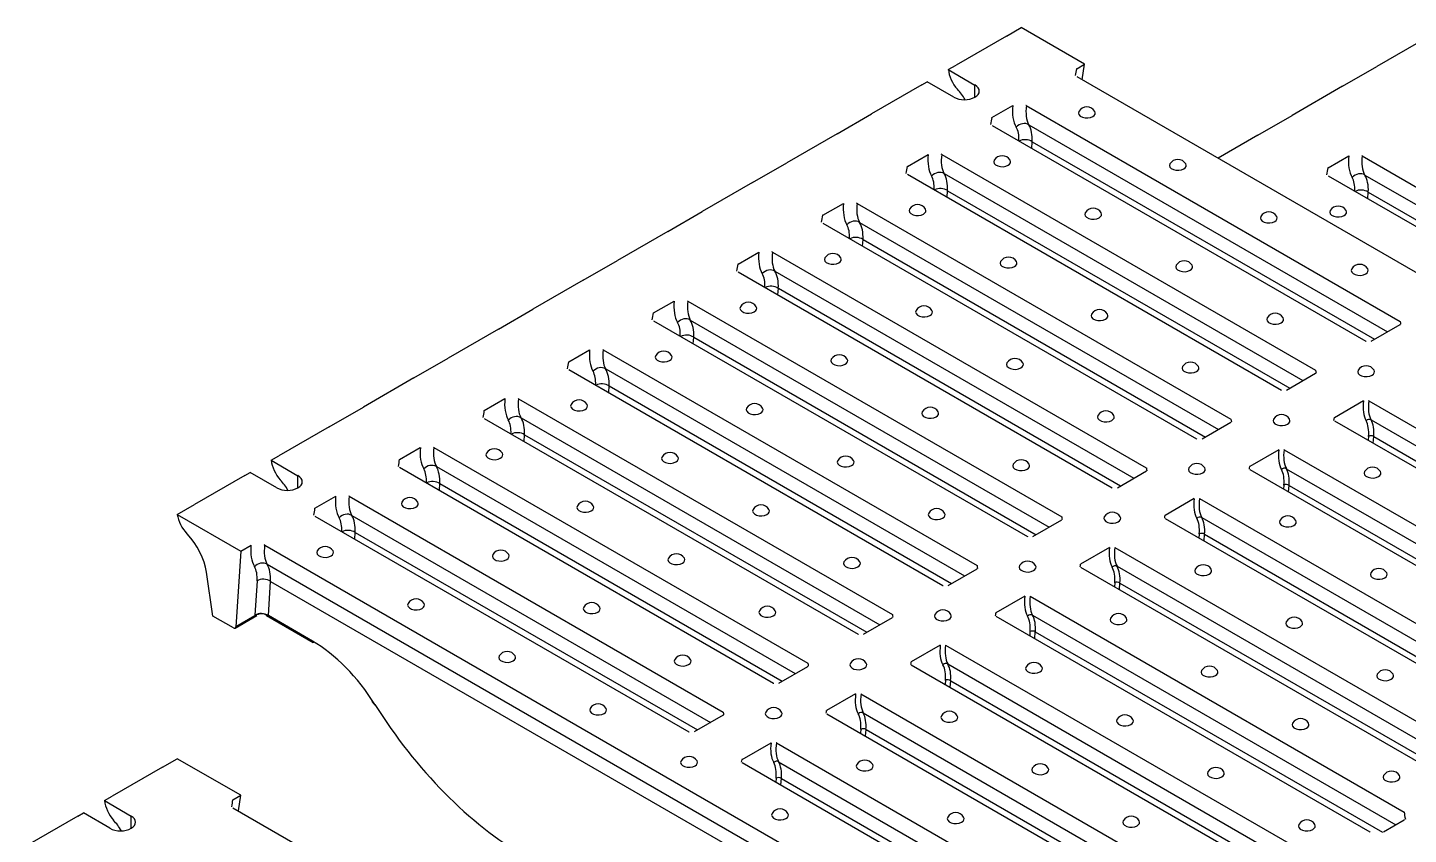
# Paper-space layout 'Layout1' of a CAD drawing. Extents: x -5 to 21.5, y -3 to 17.1.
# Drawn here: x 15.47 to 16.855, y 7.596 to 8.405 of the extents above; entities that cross this region are included whole.
import ezdxf

# ---------------------------------------------------------------- set-up
doc = ezdxf.new("R2010")
doc.units = 0
doc.header["$LTSCALE"] = 0.015748
doc.header["$MEASUREMENT"] = 0
doc.layers.add('Visible Edges', color=7, linetype='Continuous', lineweight=25)

psp = doc.layouts.get("Layout1")

# ---------------------------------------------------------------- linework, layer by layer
at = {"layer": 'Visible Edges', "color": 7, "linetype": 'Continuous', "lineweight": 25}
for p, q in [((16.4516, 8.3968), (16.4663, 8.4053)), ((16.53, 8.3686), (16.4663, 8.4053)), ((16.4516, 8.3968), (16.4012, 8.3677)), ((16.8734, 8.3953), (16.8229, 8.3662)), ((16.3934, 8.3632), (16.4012, 8.3677)), ((16.3934, 8.3632), (16.4201, 8.3477)), ((16.5221, 8.364), (16.53, 8.3686)), ((16.5276, 8.353), (16.53, 8.3685)), ((16.53, 8.3685), (16.53, 8.3686)), ((16.7885, 8.3464), (16.8229, 8.3662)), ((16.3668, 8.3478), (16.3163, 8.3187)), ((16.3668, 8.3478), (16.3722, 8.3509)), ((16.3989, 8.3355), (16.3722, 8.3509)), ((16.4201, 8.3355), (16.4201, 8.3477)), ((16.5221, 8.3561), (17.3252, 7.8925)), ((16.7885, 8.3464), (16.738, 8.3172)), ((16.4372, 8.315), (16.458, 8.327)), ((16.4716, 8.327), (16.8465, 8.1105)), ((16.2819, 8.2988), (16.3163, 8.3187)), ((16.4373, 8.3071), (16.8121, 8.0907)), ((16.4741, 8.3079), (16.8339, 8.1002)), ((16.7037, 8.2974), (16.738, 8.3172)), ((16.2819, 8.2988), (16.2315, 8.2697)), ((16.7037, 8.2974), (16.6638, 8.2743)), ((16.4772, 8.2841), (16.4776, 8.2907)), ((16.4776, 8.2907), (16.8208, 8.0926)), ((16.1971, 8.2498), (16.2315, 8.2697)), ((16.3524, 8.266), (16.3732, 8.278)), ((16.3868, 8.278), (16.7617, 8.0616)), ((16.7741, 8.2645), (16.7949, 8.2765)), ((16.8085, 8.2765), (17.1834, 8.0601)), ((16.3524, 8.2581), (16.7273, 8.0417)), ((16.3893, 8.2589), (16.749, 8.0512)), ((16.7741, 8.2567), (17.149, 8.0402)), ((16.811, 8.2574), (17.1708, 8.0497)), ((16.1971, 8.2498), (16.1466, 8.2207)), ((16.3923, 8.2351), (16.3927, 8.2417)), ((16.3927, 8.2417), (16.7359, 8.0436)), ((16.814, 8.2336), (16.8145, 8.2403)), ((16.8145, 8.2403), (17.1576, 8.0421)), ((16.2675, 8.217), (16.2883, 8.229)), ((16.3019, 8.229), (16.6768, 8.0126)), ((16.1122, 8.2009), (16.1466, 8.2207)), ((16.3044, 8.2099), (16.6642, 8.0022)), ((16.1122, 8.2009), (16.0618, 8.1717)), ((16.2676, 8.2092), (16.6424, 7.9927)), ((16.3075, 8.1861), (16.3079, 8.1927)), ((16.3079, 8.1927), (16.6511, 7.9946)), ((16.0274, 8.1519), (16.0618, 8.1717)), ((16.1827, 8.168), (16.2035, 8.18)), ((16.2171, 8.18), (16.5919, 7.9636)), ((16.1827, 8.1602), (16.5576, 7.9437)), ((16.2196, 8.1609), (16.5793, 7.9532)), ((16.0274, 8.1519), (15.9769, 8.1227)), ((16.2226, 8.1371), (16.223, 8.1438)), ((16.223, 8.1438), (16.5662, 7.9456)), ((16.0978, 8.119), (16.1186, 8.131)), ((16.1322, 8.131), (16.5071, 7.9146)), ((15.9425, 8.1029), (15.9769, 8.1227)), ((15.9425, 8.1029), (15.892, 8.0737)), ((16.0979, 8.1112), (16.4727, 7.8947)), ((16.1347, 8.1119), (16.4945, 7.9042)), ((16.8175, 8.0907), (16.8465, 8.1075)), ((16.1377, 8.0881), (16.1382, 8.0948)), ((16.1382, 8.0948), (16.4814, 7.8966)), ((15.8577, 8.0539), (15.892, 8.0737)), ((16.013, 8.07), (16.0338, 8.0821)), ((16.0474, 8.082), (16.4222, 7.8656)), ((16.013, 8.0622), (16.3879, 7.8458)), ((16.0499, 8.0629), (16.4096, 7.8552)), ((16.7326, 8.0417), (16.7617, 8.0585)), ((15.8577, 8.0539), (15.8072, 8.0247)), ((16.0529, 8.0392), (16.0533, 8.0458)), ((16.0533, 8.0458), (16.3965, 7.8476)), ((15.9281, 8.0211), (15.9489, 8.0331)), ((15.9625, 8.033), (16.3374, 7.8166)), ((16.8096, 8.0308), (16.7806, 8.014)), ((16.815, 8.0308), (17.1898, 7.8144)), ((15.7728, 8.0049), (15.8072, 8.0247)), ((15.7728, 8.0049), (15.7223, 7.9757)), ((15.9282, 8.0132), (16.303, 7.7968)), ((15.965, 8.0139), (16.3248, 7.8062)), ((16.6478, 7.9927), (16.6768, 8.0095)), ((16.7806, 8.0109), (17.1555, 7.7945)), ((16.8172, 8.0118), (17.1814, 7.8016)), ((15.968, 7.9902), (15.9685, 7.9968)), ((15.9685, 7.9968), (16.3117, 7.7987)), ((16.8148, 7.9953), (16.8144, 7.9914)), ((16.8195, 7.9885), (16.82, 7.995)), ((16.82, 7.995), (17.1682, 7.794)), ((15.7145, 7.9712), (15.7223, 7.9757)), ((15.8432, 7.9721), (15.864, 7.9841)), ((15.8777, 7.984), (16.2525, 7.7676)), ((16.7248, 7.9818), (16.6957, 7.965)), ((16.7301, 7.9818), (17.105, 7.7654)), ((15.7145, 7.9712), (15.7413, 7.9558)), ((15.8433, 7.9642), (16.2182, 7.7478)), ((15.8802, 7.9649), (16.2399, 7.7572)), ((16.5629, 7.9437), (16.592, 7.9605)), ((16.6957, 7.962), (17.0706, 7.7455)), ((16.7323, 7.9628), (17.0965, 7.7526)), ((15.688, 7.9559), (15.6375, 7.9268)), ((15.688, 7.9559), (15.6933, 7.959)), ((15.7201, 7.9436), (15.6933, 7.959)), ((15.7413, 7.9436), (15.7413, 7.9558)), ((15.8832, 7.9412), (15.8836, 7.9478)), ((15.8836, 7.9478), (16.2268, 7.7497)), ((16.7299, 7.9463), (16.7296, 7.9424)), ((15.7584, 7.9231), (15.7792, 7.9351)), ((15.7928, 7.9351), (16.1677, 7.7186)), ((16.6399, 7.9328), (16.6109, 7.916)), ((16.6452, 7.9328), (17.0201, 7.7164)), ((16.7346, 7.9395), (16.7352, 7.946)), ((16.7352, 7.946), (17.0833, 7.745)), ((15.6204, 7.9169), (15.6375, 7.9268)), ((15.6204, 7.9169), (15.684, 7.8801)), ((15.7584, 7.9152), (16.1333, 7.6988)), ((15.7953, 7.916), (16.1551, 7.7083)), ((16.4781, 7.8947), (16.5071, 7.9115)), ((16.6109, 7.913), (16.9857, 7.6965)), ((16.6475, 7.9139), (17.0117, 7.7036)), ((15.7983, 7.8922), (15.7988, 7.8988)), ((15.7988, 7.8988), (16.1419, 7.7007)), ((16.645, 7.8973), (16.6447, 7.8934)), ((16.6498, 7.8905), (16.6503, 7.8971)), ((16.6503, 7.8971), (16.9985, 7.696)), ((15.684, 7.8801), (15.6791, 7.8042)), ((15.684, 7.8801), (15.6943, 7.8861)), ((15.708, 7.8861), (16.511, 7.4224)), ((16.5551, 7.8838), (16.526, 7.867)), ((16.5604, 7.8838), (16.9353, 7.6674)), ((15.7105, 7.867), (16.5025, 7.4097)), ((16.526, 7.864), (16.9009, 7.6475)), ((16.5626, 7.8649), (16.9268, 7.6546)), ((15.6561, 7.815), (15.6496, 7.8589)), ((15.7004, 7.8503), (15.6982, 7.8159)), ((15.7117, 7.8154), (15.7139, 7.8498)), ((15.7139, 7.8498), (16.5028, 7.3944)), ((16.3932, 7.8457), (16.4223, 7.8625)), ((16.5602, 7.8483), (16.5599, 7.8444)), ((16.5649, 7.8415), (16.5655, 7.8481)), ((16.5655, 7.8481), (16.9136, 7.6471)), ((16.4702, 7.8348), (16.4411, 7.8181)), ((16.4755, 7.8348), (16.8504, 7.6184)), ((15.6766, 7.8031), (15.6561, 7.815)), ((15.6785, 7.8029), (15.7001, 7.8154)), ((15.6982, 7.8152), (15.6791, 7.8042)), ((15.7097, 7.8154), (15.7567, 7.7883)), ((15.7559, 7.7898), (15.7117, 7.8154)), ((16.3084, 7.7967), (16.3374, 7.8135)), ((16.4412, 7.815), (16.816, 7.5986)), ((16.4778, 7.8159), (16.842, 7.6056)), ((16.4753, 7.7993), (16.475, 7.7954)), ((16.48, 7.7925), (16.4806, 7.7991)), ((16.4806, 7.7991), (16.8288, 7.5981)), ((16.3854, 7.7858), (16.3563, 7.7691)), ((16.3907, 7.7858), (16.7656, 7.5694)), ((16.3929, 7.7669), (16.7571, 7.5566)), ((16.2235, 7.7478), (16.2526, 7.7645)), ((16.3563, 7.766), (16.7312, 7.5496)), ((16.3905, 7.7503), (16.3902, 7.7465)), ((16.3952, 7.7435), (16.3958, 7.7501)), ((16.3958, 7.7501), (16.7439, 7.5491)), ((16.3005, 7.7369), (16.2714, 7.7201)), ((16.3058, 7.7368), (16.6807, 7.5204)), ((16.1677, 7.7155), (16.1386, 7.6988)), ((16.2715, 7.717), (16.6463, 7.5006)), ((16.3081, 7.7179), (16.6722, 7.5076)), ((16.3056, 7.7014), (16.3053, 7.6975)), ((16.3103, 7.6946), (16.3109, 7.7011)), ((16.3109, 7.7011), (16.6591, 7.5001)), ((16.1866, 7.6711), (16.2157, 7.6879)), ((16.221, 7.6879), (16.5958, 7.4714)), ((15.6057, 7.6634), (15.6204, 7.6719)), ((15.684, 7.6352), (15.6204, 7.6719)), ((15.6057, 7.6634), (15.5552, 7.6343)), ((16.1866, 7.668), (16.5615, 7.4516)), ((16.2232, 7.6689), (16.5874, 7.4586)), ((16.2208, 7.6524), (16.2204, 7.6485)), ((16.2255, 7.6456), (16.2261, 7.6521)), ((16.2261, 7.6521), (16.5742, 7.4511)), ((15.5474, 7.6298), (15.5552, 7.6343)), ((15.5474, 7.6298), (15.5741, 7.6144)), ((15.6761, 7.6306), (15.684, 7.6352)), ((15.6816, 7.6196), (15.684, 7.6352)), ((15.684, 7.6352), (15.684, 7.6352)), ((15.5208, 7.6144), (15.4703, 7.5853)), ((15.5208, 7.6144), (15.5262, 7.6175)), ((15.5529, 7.6021), (15.5262, 7.6175)), ((15.5741, 7.6021), (15.5741, 7.6144)), ((15.6761, 7.6227), (16.4792, 7.1591)), ((16.8297, 7.5985), (16.8505, 7.6105))]:
    psp.add_line(p, q, dxfattribs=at)
for points in [[(16.5221, 8.364), (16.5216, 8.3637)], [(16.4716, 8.327), (16.4712, 8.3272)], [(16.4372, 8.315), (16.4368, 8.3147)], [(16.3524, 8.266), (16.3519, 8.2657)], [(16.3868, 8.278), (16.3863, 8.2782)], [(16.8085, 8.2765), (16.808, 8.2768)], [(16.7741, 8.2645), (16.7737, 8.2643)], [(16.3019, 8.229), (16.3015, 8.2292)], [(16.2675, 8.217), (16.2671, 8.2167)], [(16.1827, 8.168), (16.1822, 8.1678)], [(16.2171, 8.18), (16.2166, 8.1803)], [(16.1322, 8.131), (16.1318, 8.1313)], [(16.0978, 8.119), (16.0974, 8.1188)], [(16.8465, 8.1075), (16.8467, 8.1076)], [(16.8121, 8.0907), (16.8123, 8.0906)], [(16.0474, 8.082), (16.0469, 8.0823)], [(16.013, 8.07), (16.0125, 8.0698)], [(16.7617, 8.0585), (16.7618, 8.0586)], [(15.9625, 8.033), (15.9621, 8.0333)], [(16.7273, 8.0417), (16.7275, 8.0416)], [(16.815, 8.0308), (16.8148, 8.0309)], [(15.9281, 8.0211), (15.9277, 8.0208)], [(16.6768, 8.0095), (16.677, 8.0096)], [(16.7806, 8.014), (16.7804, 8.0139)], [(16.6424, 7.9927), (16.6426, 7.9926)], [(15.8777, 7.984), (15.8772, 7.9843)], [(16.7301, 7.9818), (16.7299, 7.9819)], [(15.8432, 7.9721), (15.8428, 7.9718)], [(16.592, 7.9605), (16.5921, 7.9606)], [(16.6957, 7.965), (16.6955, 7.9649)], [(15.7928, 7.9351), (15.7924, 7.9353)], [(16.5576, 7.9437), (16.5578, 7.9436)], [(16.6452, 7.9328), (16.6451, 7.9329)], [(15.7584, 7.9231), (15.758, 7.9228)], [(16.5071, 7.9115), (16.5073, 7.9116)], [(16.6109, 7.916), (16.6107, 7.9159)], [(16.4727, 7.8947), (16.4729, 7.8946)], [(15.708, 7.8861), (15.7075, 7.8863)], [(16.5604, 7.8838), (16.5602, 7.8839)], [(16.526, 7.867), (16.5258, 7.8669)], [(16.4223, 7.8625), (16.4224, 7.8626)], [(16.3879, 7.8458), (16.3881, 7.8457)], [(16.4755, 7.8348), (16.4754, 7.8349)], [(15.7097, 7.8154), (15.7093, 7.8156)], [(16.3374, 7.8135), (16.3376, 7.8136)], [(16.4411, 7.8181), (16.441, 7.818)], [(16.303, 7.7968), (16.3032, 7.7967)], [(16.3907, 7.7858), (16.3905, 7.7859)], [(16.3563, 7.7691), (16.3561, 7.769)], [(16.2526, 7.7645), (16.2527, 7.7646)], [(16.2182, 7.7478), (16.2184, 7.7477)], [(15.818, 7.7261), (15.8156, 7.7292)], [(16.3058, 7.7368), (16.3057, 7.7369)], [(16.1677, 7.7155), (16.1679, 7.7157)], [(16.2714, 7.7201), (16.2713, 7.72)], [(16.1333, 7.6988), (16.1335, 7.6987)], [(16.221, 7.6879), (16.2208, 7.6879)], [(16.1866, 7.6711), (16.1864, 7.671)], [(15.6761, 7.6306), (15.6757, 7.6303)], [(16.8505, 7.6105), (16.8509, 7.6108)], [(16.816, 7.5986), (16.8165, 7.5983)]]:
    psp.add_lwpolyline(points, dxfattribs=at)
for centre in [(16.5323, 8.3164), (16.4474, 8.2675), (16.6235, 8.2638), (16.3626, 8.2185), (16.5387, 8.2148), (16.7843, 8.217), (16.7147, 8.2111), (16.2777, 8.1695), (16.4538, 8.1658), (16.6299, 8.1621), (16.8059, 8.1585), (16.1929, 8.1205), (16.369, 8.1168), (16.545, 8.1131), (16.7211, 8.1095), (16.108, 8.0715), (16.2841, 8.0678), (16.4602, 8.0641), (16.6362, 8.0605), (16.8123, 8.0568), (16.0232, 8.0225), (16.1992, 8.0188), (16.3753, 8.0152), (16.5514, 8.0115), (16.7275, 8.0078), (15.9383, 7.9735), (16.1144, 7.9698), (16.2905, 7.9662), (16.4665, 7.9625), (16.6426, 7.9588), (16.8187, 7.9551), (15.8535, 7.9245), (16.0295, 7.9209), (16.2056, 7.9172), (16.3817, 7.9135), (16.5578, 7.9098), (16.7338, 7.9062), (15.7686, 7.8755), (15.9447, 7.8719), (16.1208, 7.8682), (16.2968, 7.8645), (16.4729, 7.8608), (16.649, 7.8572), (16.825, 7.8535), (15.8598, 7.8229), (16.0359, 7.8192), (16.212, 7.8155), (16.388, 7.8119), (16.5641, 7.8082), (16.7402, 7.8045), (15.9511, 7.7702), (16.1271, 7.7665), (16.3032, 7.7629), (16.4793, 7.7592), (16.6553, 7.7555), (16.8314, 7.7518), (16.0423, 7.7175), (16.2183, 7.7139), (16.3944, 7.7102), (16.5705, 7.7065), (16.7466, 7.7028), (16.1335, 7.6649), (16.3096, 7.6612), (16.4856, 7.6575), (16.6617, 7.6539), (16.8378, 7.6502), (16.2247, 7.6122), (16.4008, 7.6085), (16.5768, 7.6049), (16.7529, 7.6012)]:
    psp.add_arc(centre, 0.0093, 30.9041, 149.0959, dxfattribs=at)
for centre, major_axis, ratio, start_param, end_param in [((16.4092, 8.3563), (-0.0112, 0.0195), 0.57735, 0.907562, 1.922268), ((16.473, 8.3365), (0.0404, 0.057), 0.504809, 5.403026, 5.528356), ((16.4095, 8.3416), (0.015, 0), 0.57735, 3.926991, 7.068583), ((16.3891, 8.3179), (-0.0225, 0.039), 0.57735, 4.766946, 5.063861), ((16.5073, 8.3563), (0.0404, 0.057), 0.504809, 2.419633, 2.911791), ((16.5141, 8.3515), (-0.0355, -0.0487), 0.492768, 5.550185, 6.058778), ((16.5323, 8.3196), (-0.00844, 0), 0.57735, 5.950442, 8.63938), ((16.5323, 8.3196), (0.00844, 0), 0.57735, 5.497787, 6.615929), ((16.3881, 8.2875), (0.0404, 0.057), 0.504809, 5.403026, 5.528356), ((16.4682, 8.3006), (-0.00833, -0.00477), 0.84132, 3.567123, 5.079869), ((16.435, 8.2638), (-0.0341, -0.0495), 0.516761, 2.449631, 2.905864), ((16.4283, 8.2687), (0.0292, 0.0413), 0.504809, 5.608398, 6.053383), ((16.4708, 8.2864), (-0.00958, 0.00061), 0.67116, 3.970205, 5.481714), ((16.3033, 8.2385), (0.0404, 0.057), 0.504809, 5.403026, 5.528356), ((16.4225, 8.3073), (0.0404, 0.057), 0.504809, 2.419633, 2.911791), ((16.4292, 8.3025), (-0.0355, -0.0487), 0.492768, 5.550185, 6.058778), ((16.4474, 8.2706), (-0.00844, 0), 0.57735, 5.950442, 8.63938), ((16.4474, 8.2706), (0.00844, 0), 0.57735, 5.497787, 6.615929), ((16.6235, 8.267), (-0.00844, 0), 0.57735, 5.950442, 8.63938), ((16.6235, 8.267), (0.00844, 0), 0.57735, 5.497787, 6.615929), ((16.8442, 8.3058), (0.0404, 0.057), 0.504809, 2.419633, 2.911791), ((16.8509, 8.301), (-0.0355, -0.0487), 0.492768, 5.550185, 6.058778), ((16.3834, 8.2516), (-0.00833, -0.00477), 0.84132, 3.567123, 5.079869), ((16.3434, 8.2197), (0.0292, 0.0413), 0.504809, 5.608398, 6.053383), ((16.3501, 8.2148), (-0.0341, -0.0495), 0.516761, 2.449631, 2.905864), ((16.725, 8.237), (0.0404, 0.057), 0.504809, 5.403026, 5.528356), ((16.8051, 8.2502), (-0.00833, -0.00477), 0.84132, 3.567123, 5.079869), ((16.7651, 8.2182), (0.0292, 0.0413), 0.504809, 5.608398, 6.053383), ((16.7719, 8.2134), (-0.0341, -0.0495), 0.516761, 2.449631, 2.905864), ((16.386, 8.2374), (-0.00958, 0.00061), 0.67116, 3.970205, 5.481714), ((16.8077, 8.2359), (-0.00958, 0.00061), 0.67116, 3.970205, 5.481714), ((16.3376, 8.2583), (0.0404, 0.057), 0.504809, 2.419633, 2.911791), ((16.3444, 8.2535), (-0.0355, -0.0487), 0.492768, 5.550185, 6.058778), ((16.3626, 8.2217), (-0.00844, 0), 0.57735, 5.950442, 8.63938), ((16.3626, 8.2217), (0.00844, 0), 0.57735, 5.497787, 6.615929), ((16.2184, 8.1895), (0.0404, 0.057), 0.504809, 5.403026, 5.528356), ((16.2985, 8.2027), (-0.00833, -0.00477), 0.84132, 3.567123, 5.079869), ((16.2653, 8.1659), (-0.0341, -0.0495), 0.516761, 2.449631, 2.905864), ((16.5387, 8.218), (-0.00844, 0), 0.57735, 5.950442, 8.63938), ((16.5387, 8.218), (0.00844, 0), 0.57735, 5.497787, 6.615929), ((16.7147, 8.2143), (-0.00844, 0), 0.57735, 5.950442, 8.63938), ((16.7147, 8.2143), (0.00844, 0), 0.57735, 5.497787, 6.615929), ((16.7843, 8.2202), (-0.00844, 0), 0.57735, 5.950442, 8.63938), ((16.7843, 8.2202), (0.00844, 0), 0.57735, 5.497787, 6.615929), ((16.2585, 8.1707), (0.0292, 0.0413), 0.504809, 5.608398, 6.053383), ((16.3011, 8.1884), (-0.00958, 0.00061), 0.67116, 3.970205, 5.481714), ((16.1335, 8.1405), (0.0404, 0.057), 0.504809, 5.403026, 5.528356), ((16.2528, 8.2093), (0.0404, 0.057), 0.504809, 2.419633, 2.911791), ((16.2595, 8.2045), (-0.0355, -0.0487), 0.492768, 5.550185, 6.058778), ((16.2777, 8.1727), (-0.00844, 0), 0.57735, 5.950442, 8.63938), ((16.2777, 8.1727), (0.00844, 0), 0.57735, 5.497787, 6.615929), ((16.4538, 8.169), (-0.00844, 0), 0.57735, 5.950442, 8.63938), ((16.4538, 8.169), (0.00844, 0), 0.57735, 5.497787, 6.615929), ((16.2136, 8.1537), (-0.00833, -0.00477), 0.84132, 3.567123, 5.079869), ((16.1737, 8.1217), (0.0292, 0.0413), 0.504809, 5.608398, 6.053383), ((16.1804, 8.1169), (-0.0341, -0.0495), 0.516761, 2.449631, 2.905864), ((16.6299, 8.1653), (-0.00844, 0), 0.57735, 5.950442, 8.63938), ((16.6299, 8.1653), (0.00844, 0), 0.57735, 5.497787, 6.615929), ((16.8059, 8.1616), (-0.00844, 0), 0.57735, 5.950442, 8.63938), ((16.8059, 8.1616), (0.00844, 0), 0.57735, 5.497787, 6.615929), ((16.2162, 8.1394), (-0.00958, 0.00061), 0.67116, 3.970205, 5.481714), ((16.1679, 8.1603), (0.0404, 0.057), 0.504809, 2.419633, 2.911791), ((16.1747, 8.1555), (-0.0355, -0.0487), 0.492768, 5.550185, 6.058778), ((16.0487, 8.0915), (0.0404, 0.057), 0.504809, 5.403026, 5.528356), ((16.1288, 8.1047), (-0.00833, -0.00477), 0.84132, 3.567123, 5.079869), ((16.1929, 8.1237), (-0.00844, 0), 0.57735, 5.950442, 8.63938), ((16.1929, 8.1237), (0.00844, 0), 0.57735, 5.497787, 6.615929), ((16.369, 8.12), (-0.00844, 0), 0.57735, 5.950442, 8.63938), ((16.369, 8.12), (0.00844, 0), 0.57735, 5.497787, 6.615929), ((16.545, 8.1163), (-0.00844, 0), 0.57735, 5.950442, 8.63938), ((16.545, 8.1163), (0.00844, 0), 0.57735, 5.497787, 6.615929), ((16.7211, 8.1126), (-0.00844, 0), 0.57735, 5.950442, 8.63938), ((16.7211, 8.1126), (0.00844, 0), 0.57735, 5.497787, 6.615929), ((16.0888, 8.0727), (0.0292, 0.0413), 0.504809, 5.608398, 6.053383), ((16.0956, 8.0679), (-0.0341, -0.0495), 0.516761, 2.449631, 2.905864), ((16.8889, 8.135), (0.0218, 0.0563), 0.656047, 2.254563, 2.308727), ((16.1314, 8.0904), (-0.00958, 0.00061), 0.67116, 3.970205, 5.481714), ((16.0831, 8.1113), (0.0404, 0.057), 0.504809, 2.419633, 2.911791), ((16.0898, 8.1065), (-0.0355, -0.0487), 0.492768, 5.550185, 6.058778), ((16.108, 8.0747), (-0.00844, 0), 0.57735, 5.950442, 8.63938), ((16.108, 8.0747), (0.00844, 0), 0.57735, 5.497787, 6.615929), ((16.2841, 8.071), (-0.00844, 0), 0.57735, 5.950442, 8.63938), ((16.2841, 8.071), (0.00844, 0), 0.57735, 5.497787, 6.615929), ((15.9638, 8.0425), (0.0404, 0.057), 0.504809, 5.403026, 5.528356), ((16.0439, 8.0557), (-0.00833, -0.00477), 0.84132, 3.567123, 5.079869), ((16.004, 8.0237), (0.0292, 0.0413), 0.504809, 5.608398, 6.053383), ((16.0107, 8.0189), (-0.0341, -0.0495), 0.516761, 2.449631, 2.905864), ((16.4602, 8.0673), (-0.00844, 0), 0.57735, 5.950442, 8.63938), ((16.4602, 8.0673), (0.00844, 0), 0.57735, 5.497787, 6.615929), ((16.6362, 8.0637), (-0.00844, 0), 0.57735, 5.950442, 8.63938), ((16.6362, 8.0637), (0.00844, 0), 0.57735, 5.497787, 6.615929), ((16.8041, 8.086), (0.0218, 0.0563), 0.656047, 2.254563, 2.308727), ((16.8123, 8.06), (-0.00844, 0), 0.57735, 5.950442, 8.63938), ((16.8123, 8.06), (0.00844, 0), 0.57735, 5.497787, 6.615929), ((16.0465, 8.0415), (-0.00958, 0.00061), 0.67116, 3.970205, 5.481714), ((15.9982, 8.0624), (0.0404, 0.057), 0.504809, 2.419633, 2.911791), ((16.0049, 8.0575), (-0.0355, -0.0487), 0.492768, 5.550185, 6.058778), ((16.8548, 8.0572), (0.0378, 0.0517), 0.490466, 2.417881, 2.918155), ((16.8574, 8.0553), (-0.0359, -0.0484), 0.484834, 5.553446, 6.062038), ((15.879, 7.9935), (0.0404, 0.057), 0.504809, 5.403026, 5.528356), ((15.9591, 8.0067), (-0.00833, -0.00477), 0.84132, 3.567123, 5.079869), ((16.0232, 8.0257), (-0.00844, 0), 0.57735, 5.950442, 8.63938), ((16.0232, 8.0257), (0.00844, 0), 0.57735, 5.497787, 6.615929), ((16.1992, 8.022), (-0.00844, 0), 0.57735, 5.950442, 8.63938), ((16.1992, 8.022), (0.00844, 0), 0.57735, 5.497787, 6.615929), ((16.3753, 8.0183), (-0.00844, 0), 0.57735, 5.950442, 8.63938), ((16.3753, 8.0183), (0.00844, 0), 0.57735, 5.497787, 6.615929), ((16.5514, 8.0147), (-0.00844, 0), 0.57735, 5.950442, 8.63938), ((16.5514, 8.0147), (0.00844, 0), 0.57735, 5.497787, 6.615929), ((15.9191, 7.9747), (0.0292, 0.0413), 0.504809, 5.608398, 6.053383), ((15.9259, 7.9699), (-0.0341, -0.0495), 0.516761, 2.449631, 2.905864), ((16.7192, 8.0371), (0.0218, 0.0563), 0.656047, 2.254563, 2.308727), ((16.7275, 8.011), (-0.00844, 0), 0.57735, 5.950442, 8.63938), ((16.7275, 8.011), (0.00844, 0), 0.57735, 5.497787, 6.615929), ((16.7355, 7.9884), (0.0378, 0.0517), 0.490466, 5.487175, 5.542836), ((16.8149, 8.009), (-0.00328, -0.00181), 0.850857, 3.580222, 5.082099), ((16.7747, 7.9701), (0.0334, 0.0456), 0.490466, 5.603515, 6.059747), ((16.7774, 7.9682), (-0.0353, -0.0488), 0.496082, 2.459523, 2.915755), ((15.9617, 7.9925), (-0.00958, 0.00061), 0.67116, 3.970205, 5.481714), ((16.8174, 7.9933), (-0.00374, 0.00032), 0.682233, 3.985512, 5.548907), ((15.9134, 8.0134), (0.0404, 0.057), 0.504809, 2.419633, 2.911791), ((15.9201, 8.0085), (-0.0355, -0.0487), 0.492768, 5.550185, 6.058778), ((15.9383, 7.9767), (-0.00844, 0), 0.57735, 5.950442, 8.63938), ((15.9383, 7.9767), (0.00844, 0), 0.57735, 5.497787, 6.615929), ((16.1144, 7.973), (-0.00844, 0), 0.57735, 5.950442, 8.63938), ((16.1144, 7.973), (0.00844, 0), 0.57735, 5.497787, 6.615929), ((16.7699, 8.0082), (0.0378, 0.0517), 0.490466, 2.417881, 2.918155), ((16.7725, 8.0063), (-0.0359, -0.0484), 0.484834, 5.553446, 6.062038), ((15.7303, 7.9644), (-0.0112, 0.0195), 0.57735, 0.907562, 1.922268), ((15.7941, 7.9445), (0.0404, 0.057), 0.504809, 5.403026, 5.528356), ((15.8742, 7.9577), (-0.00833, -0.00477), 0.84132, 3.567123, 5.079869), ((15.8343, 7.9257), (0.0292, 0.0413), 0.504809, 5.608398, 6.053383), ((15.841, 7.9209), (-0.0341, -0.0495), 0.516761, 2.449631, 2.905864), ((16.2905, 7.9694), (-0.00844, 0), 0.57735, 5.950442, 8.63938), ((16.2905, 7.9694), (0.00844, 0), 0.57735, 5.497787, 6.615929), ((16.4665, 7.9657), (-0.00844, 0), 0.57735, 5.950442, 8.63938), ((16.4665, 7.9657), (0.00844, 0), 0.57735, 5.497787, 6.615929), ((16.6344, 7.9881), (0.0218, 0.0563), 0.656047, 2.254563, 2.308727), ((16.6426, 7.962), (-0.00844, 0), 0.57735, 5.950442, 8.63938), ((16.6426, 7.962), (0.00844, 0), 0.57735, 5.497787, 6.615929), ((16.6507, 7.9394), (0.0378, 0.0517), 0.490466, 5.487175, 5.542836), ((16.73, 7.96), (-0.00328, -0.00181), 0.850857, 3.580222, 5.082099), ((16.6899, 7.9211), (0.0334, 0.0456), 0.490466, 5.603515, 6.059747), ((16.6925, 7.9192), (-0.0353, -0.0488), 0.496082, 2.459523, 2.915755), ((15.7307, 7.9497), (0.015, 0), 0.57735, 3.926991, 7.068583), ((15.7103, 7.9259), (-0.0225, 0.039), 0.57735, 4.766946, 5.063861), ((15.8768, 7.9435), (-0.00958, 0.00061), 0.67116, 3.970205, 5.481714), ((16.7325, 7.9444), (-0.00374, 0.00032), 0.682233, 3.985512, 5.548907), ((16.8187, 7.9583), (-0.00844, 0), 0.57735, 5.950442, 8.63938), ((16.8187, 7.9583), (0.00844, 0), 0.57735, 5.497787, 6.615929), ((15.8285, 7.9644), (0.0404, 0.057), 0.504809, 2.419633, 2.911791), ((15.8352, 7.9595), (-0.0355, -0.0487), 0.492768, 5.550185, 6.058778), ((16.685, 7.9592), (0.0378, 0.0517), 0.490466, 2.417881, 2.918155), ((16.6877, 7.9573), (-0.0359, -0.0484), 0.484834, 5.553446, 6.062038), ((15.7093, 7.8955), (0.0404, 0.057), 0.504809, 5.403026, 5.528356), ((15.8535, 7.9277), (-0.00844, 0), 0.57735, 5.950442, 8.63938), ((15.8535, 7.9277), (0.00844, 0), 0.57735, 5.497787, 6.615929), ((16.0295, 7.924), (-0.00844, 0), 0.57735, 5.950442, 8.63938), ((16.0295, 7.924), (0.00844, 0), 0.57735, 5.497787, 6.615929), ((16.2056, 7.9204), (-0.00844, 0), 0.57735, 5.950442, 8.63938), ((16.2056, 7.9204), (0.00844, 0), 0.57735, 5.497787, 6.615929), ((15.636, 7.9099), (0.0121, -0.019), 0.546379, 4.025578, 5.040285), ((15.7894, 7.9087), (-0.00833, -0.00477), 0.84132, 3.567123, 5.079869), ((15.7494, 7.8767), (0.0292, 0.0413), 0.504809, 5.608398, 6.053383), ((15.7562, 7.8719), (-0.0341, -0.0495), 0.516761, 2.449631, 2.905864), ((16.3817, 7.9167), (-0.00844, 0), 0.57735, 5.950442, 8.63938), ((16.3817, 7.9167), (0.00844, 0), 0.57735, 5.497787, 6.615929), ((16.5495, 7.9391), (0.0218, 0.0563), 0.656047, 2.254563, 2.308727), ((16.5578, 7.913), (-0.00844, 0), 0.57735, 5.950442, 8.63938), ((16.5578, 7.913), (0.00844, 0), 0.57735, 5.497787, 6.615929), ((16.5658, 7.8904), (0.0378, 0.0517), 0.490466, 5.487175, 5.542836), ((16.6452, 7.911), (-0.00328, -0.00181), 0.850857, 3.580222, 5.082099), ((16.605, 7.8722), (0.0334, 0.0456), 0.490466, 5.603515, 6.059747), ((16.6077, 7.8702), (-0.0353, -0.0488), 0.496082, 2.459523, 2.915755), ((16.7338, 7.9093), (-0.00844, 0), 0.57735, 5.950442, 8.63938), ((16.7338, 7.9093), (0.00844, 0), 0.57735, 5.497787, 6.615929), ((15.6183, 7.8728), (-0.0242, 0.038), 0.546379, 4.025587, 5.040285), ((15.792, 7.8945), (-0.00958, 0.00061), 0.67116, 3.970205, 5.481714), ((16.6477, 7.8954), (-0.00374, 0.00032), 0.682233, 3.985512, 5.548907), ((15.7436, 7.9154), (0.0404, 0.057), 0.504809, 2.419633, 2.911791), ((15.7504, 7.9106), (-0.0355, -0.0487), 0.492768, 5.550185, 6.058778), ((15.7686, 7.8787), (-0.00844, 0), 0.57735, 5.950442, 8.63938), ((15.7686, 7.8787), (0.00844, 0), 0.57735, 5.497787, 6.615929), ((16.6002, 7.9103), (0.0378, 0.0517), 0.490466, 2.417881, 2.918155), ((16.6028, 7.9083), (-0.0359, -0.0484), 0.484834, 5.553446, 6.062038), ((15.7045, 7.8597), (-0.00833, -0.00477), 0.84132, 3.567123, 5.079869), ((15.6646, 7.8277), (0.0292, 0.0413), 0.504809, 5.597151, 6.053383), ((15.6713, 7.8229), (-0.0341, -0.0495), 0.516761, 2.449631, 2.905864), ((15.9447, 7.875), (-0.00844, 0), 0.57735, 5.950442, 8.63938), ((15.9447, 7.875), (0.00844, 0), 0.57735, 5.497787, 6.615929), ((16.1208, 7.8714), (-0.00844, 0), 0.57735, 5.950442, 8.63938), ((16.1208, 7.8714), (0.00844, 0), 0.57735, 5.497787, 6.615929), ((16.2968, 7.8677), (-0.00844, 0), 0.57735, 5.950442, 8.63938), ((16.2968, 7.8677), (0.00844, 0), 0.57735, 5.497787, 6.615929), ((16.4647, 7.8901), (0.0218, 0.0563), 0.656047, 2.254563, 2.308727), ((16.4729, 7.864), (-0.00844, 0), 0.57735, 5.950442, 8.63938), ((16.4729, 7.864), (0.00844, 0), 0.57735, 5.497787, 6.615929), ((16.481, 7.8414), (0.0378, 0.0517), 0.490466, 5.487175, 5.542836), ((16.5603, 7.862), (-0.00328, -0.00181), 0.850857, 3.580222, 5.082099), ((16.5202, 7.8232), (0.0334, 0.0456), 0.490466, 5.603515, 6.059747), ((16.5228, 7.8212), (-0.0353, -0.0488), 0.496082, 2.459523, 2.915755), ((15.7071, 7.8455), (-0.00958, 0.00061), 0.67116, 3.970205, 5.534766), ((16.649, 7.8604), (-0.00844, 0), 0.57735, 5.950442, 8.63938), ((16.649, 7.8604), (0.00844, 0), 0.57735, 5.497787, 6.615929), ((16.825, 7.8567), (-0.00844, 0), 0.57735, 5.950442, 8.63938), ((16.825, 7.8567), (0.00844, 0), 0.57735, 5.497787, 6.615929), ((16.5628, 7.8464), (-0.00374, 0.00032), 0.682233, 3.985512, 5.548907), ((15.8598, 7.8261), (-0.00844, 0), 0.57735, 5.950442, 8.63938), ((15.8598, 7.8261), (0.00844, 0), 0.57735, 5.497787, 6.615929), ((16.0359, 7.8224), (-0.00844, 0), 0.57735, 5.950442, 8.63938), ((16.0359, 7.8224), (0.00844, 0), 0.57735, 5.497787, 6.615929), ((16.5153, 7.8613), (0.0378, 0.0517), 0.490466, 2.417881, 2.918155), ((16.518, 7.8593), (-0.0359, -0.0484), 0.484834, 5.553446, 6.062038), ((15.7049, 7.8111), (-0.00958, 0.00061), 0.67116, 3.970205, 5.534766), ((15.7049, 7.8104), (0.0096, 0), 0.705823, 0.792496, 2.349096), ((15.7077, 7.8219), (0.0077, 0.0109), 0.504809, 2.455558, 2.522627), ((15.7049, 7.8225), (-0.00661, -0.0075), 0.208129, 6.17065, 6.836619), ((15.7049, 7.8225), (0.00661, -0.0075), 0.208129, 5.729751, 6.395721), ((15.7144, 7.817), (-0.00276, -0.00272), 0.309715, 5.635049, 5.702118), ((16.212, 7.8187), (-0.00844, 0), 0.57735, 5.950442, 8.63938), ((16.212, 7.8187), (0.00844, 0), 0.57735, 5.497787, 6.615929), ((16.3798, 7.8411), (0.0218, 0.0563), 0.656047, 2.254563, 2.308727), ((16.388, 7.815), (-0.00844, 0), 0.57735, 5.950442, 8.63938), ((16.388, 7.815), (0.00844, 0), 0.57735, 5.497787, 6.615929), ((16.3961, 7.7924), (0.0378, 0.0517), 0.490466, 5.487175, 5.542836), ((16.4755, 7.813), (-0.00328, -0.00181), 0.850857, 3.580222, 5.082099), ((16.4353, 7.7742), (0.0334, 0.0456), 0.490466, 5.603515, 6.059747), ((16.438, 7.7722), (-0.0353, -0.0488), 0.496082, 2.459523, 2.915755), ((16.5641, 7.8114), (-0.00844, 0), 0.57735, 5.950442, 8.63938), ((16.5641, 7.8114), (0.00844, 0), 0.57735, 5.497787, 6.615929), ((16.7402, 7.8077), (-0.00844, 0), 0.57735, 5.950442, 8.63938), ((16.7402, 7.8077), (0.00844, 0), 0.57735, 5.497787, 6.615929), ((15.6765, 7.8061), (-0.00201, 0.00317), 0.546379, 2.332618, 3.783985), ((16.478, 7.7974), (-0.00374, 0.00032), 0.682233, 3.985512, 5.548907), ((15.7605, 7.6914), (-0.0665, 0.1045), 0.546379, 4.699017, 5.4742), ((15.7586, 7.7915), (-0.00188, -0.00325), 0.577344, 5.550152, 6.283188), ((16.4305, 7.8123), (0.0378, 0.0517), 0.490466, 2.417881, 2.918155), ((16.4331, 7.8103), (-0.0359, -0.0484), 0.484834, 5.553446, 6.062038), ((15.9511, 7.7734), (-0.00844, 0), 0.57735, 5.950442, 8.63938), ((15.9511, 7.7734), (0.00844, 0), 0.57735, 5.497787, 6.615929), ((16.1271, 7.7697), (-0.00844, 0), 0.57735, 5.950442, 8.63938), ((16.1271, 7.7697), (0.00844, 0), 0.57735, 5.497787, 6.615929), ((16.295, 7.7921), (0.0218, 0.0563), 0.656047, 2.254563, 2.308727), ((16.3032, 7.766), (-0.00844, 0), 0.57735, 5.950442, 8.63938), ((16.3032, 7.766), (0.00844, 0), 0.57735, 5.497787, 6.615929), ((16.3113, 7.7434), (0.0378, 0.0517), 0.490466, 5.487175, 5.542836), ((16.3906, 7.7641), (-0.00328, -0.00181), 0.850857, 3.580222, 5.082099), ((16.3531, 7.7232), (-0.0353, -0.0488), 0.496082, 2.459523, 2.915755), ((16.3505, 7.7252), (0.0334, 0.0456), 0.490466, 5.603515, 6.059747), ((16.4793, 7.7624), (-0.00844, 0), 0.57735, 5.950442, 8.63938), ((16.4793, 7.7624), (0.00844, 0), 0.57735, 5.497787, 6.615929), ((16.6553, 7.7587), (-0.00844, 0), 0.57735, 5.950442, 8.63938), ((16.6553, 7.7587), (0.00844, 0), 0.57735, 5.497787, 6.615929), ((16.8314, 7.755), (-0.00844, 0), 0.57735, 5.950442, 8.63938), ((16.8314, 7.755), (0.00844, 0), 0.57735, 5.497787, 6.615929), ((16.3931, 7.7484), (-0.00374, 0.00032), 0.682233, 3.985512, 5.548907), ((15.8211, 7.7281), (-0.00318, -0.00199), 0.012835, 0, 0.578045), ((15.9573, 7.81), (-0.1592, 0.2501), 0.546379, 1.557425, 2.332618), ((16.3456, 7.7633), (0.0378, 0.0517), 0.490466, 2.417881, 2.918155), ((16.3483, 7.7613), (-0.0359, -0.0484), 0.484834, 5.553446, 6.062038), ((16.0423, 7.7207), (-0.00844, 0), 0.57735, 5.950442, 8.63938), ((16.0423, 7.7207), (0.00844, 0), 0.57735, 5.497787, 6.615929), ((16.2101, 7.7431), (0.0218, 0.0563), 0.656047, 2.254563, 2.308727), ((16.2183, 7.7171), (-0.00844, 0), 0.57735, 5.950442, 8.63938), ((16.2183, 7.7171), (0.00844, 0), 0.57735, 5.497787, 6.615929), ((16.2264, 7.6945), (0.0378, 0.0517), 0.490466, 5.487175, 5.542836), ((16.3058, 7.7151), (-0.00328, -0.00181), 0.850857, 3.580222, 5.082099), ((16.2656, 7.6762), (0.0334, 0.0456), 0.490466, 5.603515, 6.059747), ((16.2682, 7.6742), (-0.0353, -0.0488), 0.496082, 2.459523, 2.915755), ((16.3944, 7.7134), (-0.00844, 0), 0.57735, 5.950442, 8.63938), ((16.3944, 7.7134), (0.00844, 0), 0.57735, 5.497787, 6.615929), ((16.5705, 7.7097), (-0.00844, 0), 0.57735, 5.950442, 8.63938), ((16.5705, 7.7097), (0.00844, 0), 0.57735, 5.497787, 6.615929), ((16.3083, 7.6994), (-0.00374, 0.00032), 0.682233, 3.985512, 5.548907), ((16.7466, 7.706), (-0.00844, 0), 0.57735, 5.950442, 8.63938), ((16.7466, 7.706), (0.00844, 0), 0.57735, 5.497787, 6.615929), ((16.2608, 7.7143), (0.0378, 0.0517), 0.490466, 2.417881, 2.918155), ((16.2634, 7.7123), (-0.0359, -0.0484), 0.484834, 5.553446, 6.062038), ((16.1335, 7.6681), (-0.00844, 0), 0.57735, 5.950442, 8.63938), ((16.1335, 7.6681), (0.00844, 0), 0.57735, 5.497787, 6.615929), ((16.1416, 7.6455), (0.0378, 0.0517), 0.490466, 5.487175, 5.542836), ((16.2209, 7.6661), (-0.00328, -0.00181), 0.850857, 3.580222, 5.082099), ((16.1808, 7.6272), (0.0334, 0.0456), 0.490466, 5.603515, 6.059747), ((16.1834, 7.6253), (-0.0353, -0.0488), 0.496082, 2.459523, 2.915755), ((16.3096, 7.6644), (-0.00844, 0), 0.57735, 5.950442, 8.63938), ((16.3096, 7.6644), (0.00844, 0), 0.57735, 5.497787, 6.615929), ((16.4856, 7.6607), (-0.00844, 0), 0.57735, 5.950442, 8.63938), ((16.4856, 7.6607), (0.00844, 0), 0.57735, 5.497787, 6.615929), ((16.6617, 7.657), (-0.00844, 0), 0.57735, 5.950442, 8.63938), ((16.6617, 7.657), (0.00844, 0), 0.57735, 5.497787, 6.615929), ((16.2234, 7.6504), (-0.00374, 0.00032), 0.682233, 3.985512, 5.548907), ((16.8378, 7.6534), (-0.00844, 0), 0.57735, 5.950442, 8.63938), ((16.8378, 7.6534), (0.00844, 0), 0.57735, 5.497787, 6.615929), ((15.5632, 7.6229), (-0.0112, 0.0195), 0.57735, 0.907562, 1.922268), ((15.627, 7.6031), (0.0404, 0.057), 0.504809, 5.403026, 5.528356), ((15.5635, 7.6082), (0.015, 0), 0.57735, 3.926991, 7.068583), ((16.2247, 7.6154), (-0.00844, 0), 0.57735, 5.950442, 8.63938), ((16.2247, 7.6154), (0.00844, 0), 0.57735, 5.497787, 6.615929), ((16.8928, 7.6429), (0.0226, 0.0559), 0.650377, 2.265106, 2.404384), ((15.5431, 7.5845), (-0.0225, 0.039), 0.57735, 4.766946, 5.063861), ((16.4008, 7.6117), (-0.00844, 0), 0.57735, 5.950442, 8.63938), ((16.4008, 7.6117), (0.00844, 0), 0.57735, 5.497787, 6.615929), ((16.5768, 7.6081), (-0.00844, 0), 0.57735, 5.950442, 8.63938), ((16.5768, 7.6081), (0.00844, 0), 0.57735, 5.497787, 6.615929), ((16.7529, 7.6044), (-0.00844, 0), 0.57735, 5.950442, 8.63938), ((16.7529, 7.6044), (0.00844, 0), 0.57735, 5.497787, 6.615929)]:
    psp.add_ellipse(centre, major_axis=major_axis, ratio=ratio, start_param=start_param, end_param=end_param, dxfattribs=at)

doc.saveas('drawing.dxf')
